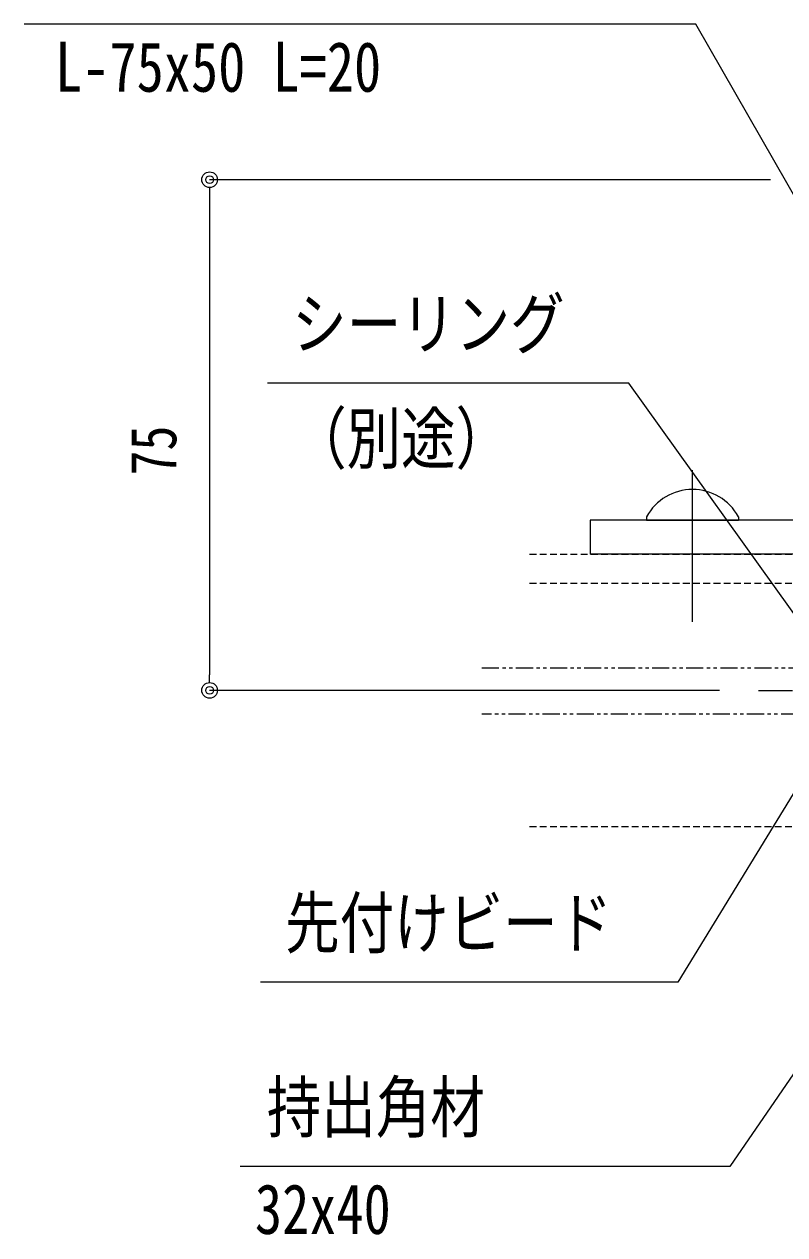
# Model space of a CAD drawing. Units: millimetres, scale not verified. Extents: x -3554 to 3554, y -1188 to 1188.
# Drawn here: x 2203.3 to 2426.6, y -684.1 to -328.5 of the extents above; entities that cross this region are included whole.
import ezdxf
from ezdxf.enums import TextEntityAlignment as Align

# ---------------------------------------------------------------- set-up
doc = ezdxf.new("R2010")
doc.units = ezdxf.units.MM
doc.header["$LTSCALE"] = 8
for name, pattern in [('USER1', [2, 1.25, -0.25, 0.25, -0.25]), ('USER2', [1.25, 0.625, -0.125, 0.125, -0.125, 0.125, -0.125]), ('USER3', [0.375, 0.25, -0.125])]:
    doc.linetypes.add(name, pattern=pattern)
for name, color, linetype, lineweight in [('0-0_0', 7, 'Continuous', 18), ('0-6_2躯体線', 4, 'Continuous', 18), ('0-7_3中心線', 2, 'USER1', 18), ('0-8_41_U_FF71_U_FF99_U_FF90', 6, 'Continuous', 18), ('0-9_1手摺寸法', 3, 'Continuous', 18), ('0-C_2a', 1, 'USER2', 18), ('0-D_4アルミ', 6, 'Continuous', 18), ('1-1_2躯体隠れ', 6, 'USER3', 18)]:
    doc.layers.add(name, color=color, linetype=linetype, lineweight=lineweight)
doc.styles.add('ＭＳ ゴシック', font='')
doc.styles.get('ＭＳ ゴシック').set_extended_font_data('MS Gothic')

msp = doc.modelspace()

# ---------------------------------------------------------------- linework, layer by layer
at = {"layer": '0-0_0'}
for p, q in [((2257.729, -376.468), (2257.729, -378.768)), ((2257.729, -521.868), (2257.729, -519.568))]:
    msp.add_line(p, q, dxfattribs=at)
for points in [[(2463.502, -438.424), (2458.525, -429.75), (2400.437, -328.505), (2203.287, -328.505)], [(2438.801, -514.918), (2432.981, -506.786), (2380.824, -433.916), (2274.74, -433.916)], [(2442.037, -533.418), (2436.814, -541.946), (2395.205, -609.894), (2272.684, -609.894)], [(2484.916, -555.668), (2479.252, -563.909), (2410.455, -664.014), (2266.681, -664.014)]]:
    msp.add_lwpolyline(points, dxfattribs=at)
for centre, radius in [((2257.729, -374.168), 2.3), ((2257.729, -374.168), 1.15), ((2257.729, -524.168), 2.3), ((2257.729, -524.168), 1.15)]:
    msp.add_circle(centre, radius, dxfattribs=at)
at = {"layer": '0-6_2躯体線'}
for p, q in [((2399.502, -504.049), (2399.502, -459.535)), ((2386.002, -473.168), (2386.002, -474.168)), ((2386.002, -474.168), (2413.002, -474.168)), ((2413.002, -473.168), (2413.002, -474.168))]:
    msp.add_line(p, q, dxfattribs=at)
msp.add_arc((2399.502, -480.558), 15.391, 28.69866, 151.30134, dxfattribs=at)
at = {"layer": '0-7_3中心線'}
msp.add_line((2418.888, -524.168), (3274.502, -524.168), dxfattribs=at)
at = {"layer": '0-8_41_U_FF71_U_FF99_U_FF90'}
msp.add_lwpolyline([(2469.502, -429.349), (2469.502, -484.168), (2369.502, -484.168)], dxfattribs=at)
at = {"layer": '0-9_1手摺寸法'}
for p, q in [((2422.388, -374.168), (2257.729, -374.168)), ((2257.729, -378.768), (2257.729, -519.568)), ((2407.388, -524.168), (2257.729, -524.168))]:
    msp.add_line(p, q, dxfattribs=at)
at = {"layer": '0-C_2a'}
msp.add_lwpolyline([(2337.677, -517.568), (2460.502, -517.568), (2460.502, -531.168), (2337.677, -531.168)], dxfattribs=at)
at = {"layer": '0-D_4アルミ'}
for p, q in [((2369.502, -474.168), (2369.502, -484.168)), ((2459.502, -474.168), (2369.502, -474.168))]:
    msp.add_line(p, q, dxfattribs=at)
at = {"layer": '1-1_2躯体隠れ'}
for p, q in [((2351.677, -484.168), (3274.502, -484.168)), ((2351.677, -492.668), (2474.502, -492.668)), ((2351.677, -564.168), (3274.502, -564.168))]:
    msp.add_line(p, q, dxfattribs=at)

# ---------------------------------------------------------------- texts
at = {"layer": '0-0_0', "style": 'ＭＳ ゴシック', "width": 0.8}
for s, p in [('L-75x50 L=20', (2212.355, -352.734)), ('シーリング', (2281.955, -428.214)), ('（別途）', (2281.955, -461.889)), ('先付けビード', (2279.9, -604.191)), ('持出角材', (2274.523, -658.311)), ('32x40', (2271.02, -688.243))]:
    msp.add_text(s, height=14.66, dxfattribs=at).set_placement(p, align=Align.BOTTOM_LEFT)
at = {"layer": '0-9_1手摺寸法', "color": 7, "style": 'ＭＳ ゴシック', "width": 0.8}
msp.add_text('75', height=13.49, rotation=90, dxfattribs=at).set_placement((2251.979, -461.084), align=Align.BOTTOM_LEFT)

doc.saveas('drawing.dxf')
